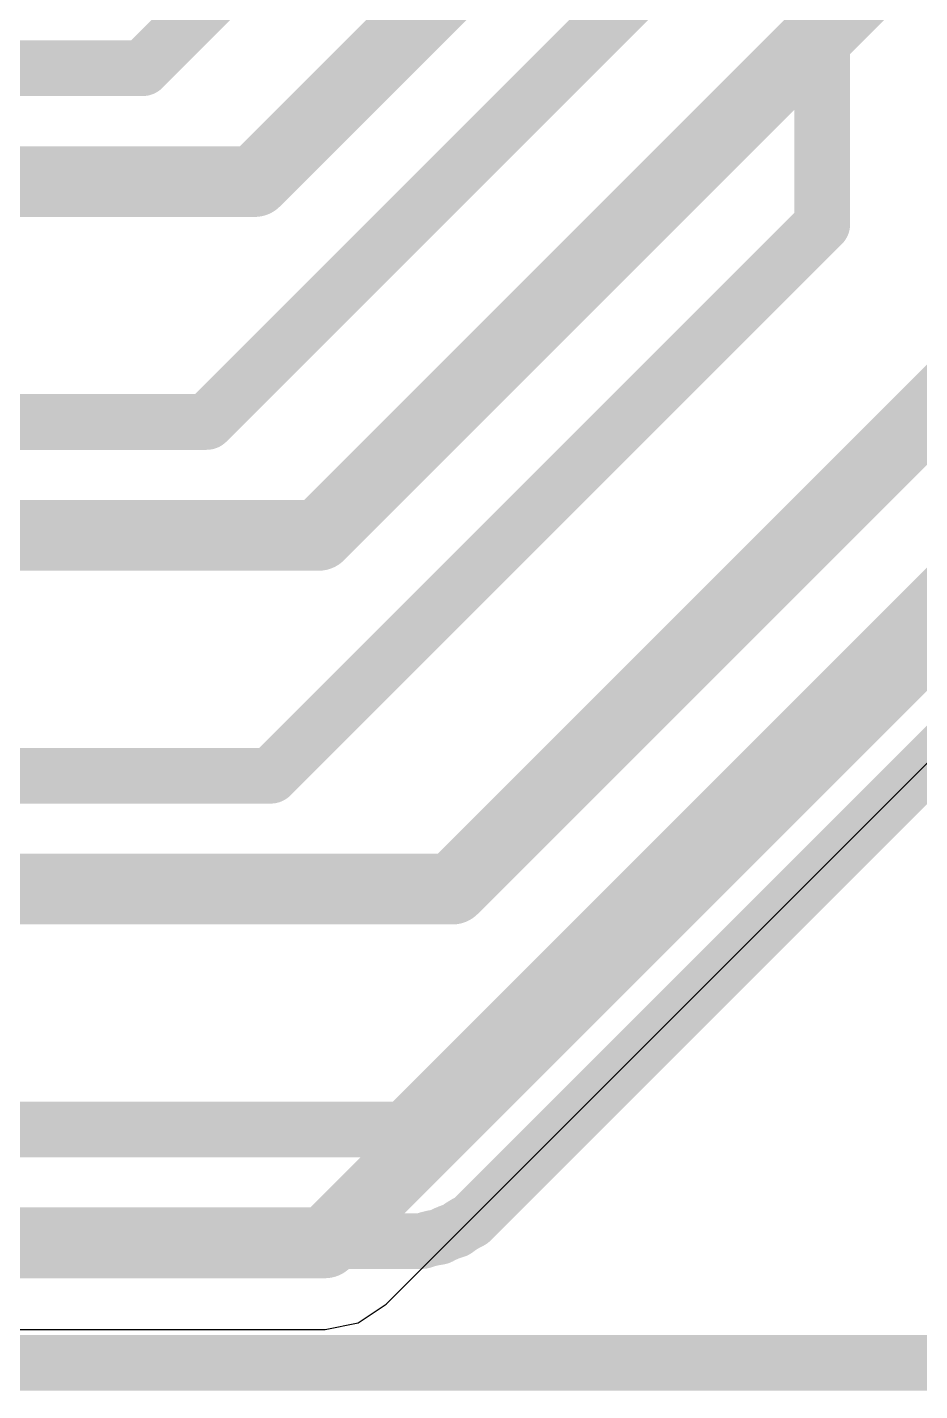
# Model space of a CAD drawing. Header units: inches. Extents: x 0 to 12.4, y -0.6 to 2.2.
# Drawn here: x 1.9612 to 2.0874, y -0.0166 to 0.1761 of the extents above; entities that cross this region are included whole.
import ezdxf

# ---------------------------------------------------------------- set-up
doc = ezdxf.new("R2010")
doc.units = ezdxf.units.IN
doc.header["$MEASUREMENT"] = 0
doc.layers.add('Dimension', color=6, linetype='Continuous')
doc.layers.add('Top Layer', color=1, linetype='Continuous')

msp = doc.modelspace()

# ---------------------------------------------------------------- linework, layer by layer
at = {"layer": 'Dimension'}
for points in [[(2.0736163, 0.1483037, 0.007874, 0.007874, 0), (2.0736163, 1.1995832, 0.007874, 0.007874, 0)], [(1.9775533, 0.1703509, 0.007874, 0.007874, 0), (2.0342462, 0.2270439, 0.007874, 0.007874, 0)], [(1.9866084, 0.1203509, 0.007874, 0.007874, 0), (2.0539313, 0.1876738, 0.007874, 0.007874, 0)], [(1.8908407, 0.1703509, 0.007874, 0.007874, 0), (1.9775533, 0.1703509, 0.007874, 0.007874, 0)], [(1.9956635, 0.0703509, 0.007874, 0.007874, 0), (2.0736163, 0.1483037, 0.007874, 0.007874, 0)], [(1.8908407, 0.1203509, 0.007874, 0.007874, 0), (1.9866084, 0.1203509, 0.007874, 0.007874, 0)], [(2.0145612, 0.0203509, 0.007874, 0.007874, 0), (2.0933013, 0.0990911, 0.007874, 0.007874, 0)], [(2.0248332, 0.008324, 0.007874, 0.007874, 0), (2.1053282, 0.0888191, 0.007874, 0.007874, 0)], [(1.8908407, 0.0703509, 0.007874, 0.007874, 0), (1.9956635, 0.0703509, 0.007874, 0.007874, 0)], [(1.8908407, 0.0203509, 0.007874, 0.007874, 0), (2.0145612, 0.0203509, 0.007874, 0.007874, 0)], [(2.0239447, 0.0074356, 0.007874, 0.007874, 0), (2.024833, 0.0083239, 0.007874, 0.007874, 0)], [(2.024833, 0.0083239, 0.007874, 0.007874, 0), (2.0248332, 0.008324, 0.007874, 0.007874, 0)], [(2.0202716, 0.0055641, 0.007874, 0.007874, 0), (2.0209791, 0.0058571, 0.007874, 0.007874, 0)], [(2.0209791, 0.0058571, 0.007874, 0.007874, 0), (2.0218088, 0.0061267, 0.007874, 0.007874, 0)], [(2.0218088, 0.0061267, 0.007874, 0.007874, 0), (2.0225146, 0.0066395, 0.007874, 0.007874, 0)], [(2.0225146, 0.0066395, 0.007874, 0.007874, 0), (2.0231676, 0.0070396, 0.007874, 0.007874, 0)], [(2.0231676, 0.0070396, 0.007874, 0.007874, 0), (2.0239447, 0.0074356, 0.007874, 0.007874, 0)], [(1.9361573, 0.0045832, 0.007874, 0.007874, 0), (2.0166744, 0.0045832, 0.007874, 0.007874, 0)], [(2.0166744, 0.0045832, 0.007874, 0.007874, 0), (2.0170585, 0.0045832, 0.007874, 0.007874, 0)], [(2.0170585, 0.0045832, 0.007874, 0.007874, 0), (2.017609, 0.0047621, 0.007874, 0.007874, 0)], [(2.017609, 0.0047621, 0.007874, 0.007874, 0), (2.0178878, 0.0048527, 0.007874, 0.007874, 0)], [(2.0178878, 0.0048527, 0.007874, 0.007874, 0), (2.0186329, 0.0050316, 0.007874, 0.007874, 0)], [(2.0186329, 0.0050316, 0.007874, 0.007874, 0), (2.0194944, 0.005168, 0.007874, 0.007874, 0)], [(2.0194944, 0.005168, 0.007874, 0.007874, 0), (2.0202716, 0.0055641, 0.007874, 0.007874, 0)], [(1.701884, -0.0126321, 0.007874, 0.007874, 0), (2.3990666, -0.0126321, 0.007874, 0.007874, 0)], [(1.701884, -0.0126321, 0.007874, 0.007874, 0), (2.3990666, -0.0126321, 0.007874, 0.007874, 0)]]:
    msp.add_lwpolyline(points, format="xyseb", dxfattribs=at)
for points in [[(1.9755848, 0.1703509, 0.003937, 0.003937, 1), (1.9795218, 0.1703509, 0.003937, 0.003937, 1)], [(1.9755848, 0.1703509, 0.003937, 0.003937, 1), (1.9795218, 0.1703509, 0.003937, 0.003937, 1)], [(2.0716478, 0.1483037, 0.003937, 0.003937, 1), (2.0755848, 0.1483037, 0.003937, 0.003937, 1)], [(2.0716478, 0.1483037, 0.003937, 0.003937, 1), (2.0755848, 0.1483037, 0.003937, 0.003937, 1)], [(1.9846399, 0.1203509, 0.003937, 0.003937, 1), (1.9885769, 0.1203509, 0.003937, 0.003937, 1)], [(1.9846399, 0.1203509, 0.003937, 0.003937, 1), (1.9885769, 0.1203509, 0.003937, 0.003937, 1)], [(1.993695, 0.0703509, 0.003937, 0.003937, 1), (1.997632, 0.0703509, 0.003937, 0.003937, 1)], [(1.993695, 0.0703509, 0.003937, 0.003937, 1), (1.997632, 0.0703509, 0.003937, 0.003937, 1)], [(2.0125927, 0.0203509, 0.003937, 0.003937, 1), (2.0165297, 0.0203509, 0.003937, 0.003937, 1)], [(2.0125927, 0.0203509, 0.003937, 0.003937, 1), (2.0165297, 0.0203509, 0.003937, 0.003937, 1)], [(2.0228645, 0.0083239, 0.003937, 0.003937, 1), (2.0268015, 0.0083239, 0.003937, 0.003937, 1)], [(2.0228645, 0.0083239, 0.003937, 0.003937, 1), (2.0268015, 0.0083239, 0.003937, 0.003937, 1)], [(2.0228647, 0.008324, 0.003937, 0.003937, 1), (2.0268017, 0.008324, 0.003937, 0.003937, 1)], [(2.0228647, 0.008324, 0.003937, 0.003937, 1), (2.0268017, 0.008324, 0.003937, 0.003937, 1)], [(2.0190106, 0.0058571, 0.003937, 0.003937, 1), (2.0229476, 0.0058571, 0.003937, 0.003937, 1)], [(2.0190106, 0.0058571, 0.003937, 0.003937, 1), (2.0229476, 0.0058571, 0.003937, 0.003937, 1)], [(2.0198403, 0.0061267, 0.003937, 0.003937, 1), (2.0237773, 0.0061267, 0.003937, 0.003937, 1)], [(2.0198403, 0.0061267, 0.003937, 0.003937, 1), (2.0237773, 0.0061267, 0.003937, 0.003937, 1)], [(2.0205461, 0.0066395, 0.003937, 0.003937, 1), (2.0244831, 0.0066395, 0.003937, 0.003937, 1)], [(2.0205461, 0.0066395, 0.003937, 0.003937, 1), (2.0244831, 0.0066395, 0.003937, 0.003937, 1)], [(2.0211991, 0.0070396, 0.003937, 0.003937, 1), (2.0251361, 0.0070396, 0.003937, 0.003937, 1)], [(2.0211991, 0.0070396, 0.003937, 0.003937, 1), (2.0251361, 0.0070396, 0.003937, 0.003937, 1)], [(2.0219762, 0.0074356, 0.003937, 0.003937, 1), (2.0259132, 0.0074356, 0.003937, 0.003937, 1)], [(2.0219762, 0.0074356, 0.003937, 0.003937, 1), (2.0259132, 0.0074356, 0.003937, 0.003937, 1)], [(2.0147059, 0.0045832, 0.003937, 0.003937, 1), (2.0186429, 0.0045832, 0.003937, 0.003937, 1)], [(2.0147059, 0.0045832, 0.003937, 0.003937, 1), (2.0186429, 0.0045832, 0.003937, 0.003937, 1)], [(2.01509, 0.0045832, 0.003937, 0.003937, 1), (2.019027, 0.0045832, 0.003937, 0.003937, 1)], [(2.01509, 0.0045832, 0.003937, 0.003937, 1), (2.019027, 0.0045832, 0.003937, 0.003937, 1)], [(2.0156405, 0.0047621, 0.003937, 0.003937, 1), (2.0195775, 0.0047621, 0.003937, 0.003937, 1)], [(2.0156405, 0.0047621, 0.003937, 0.003937, 1), (2.0195775, 0.0047621, 0.003937, 0.003937, 1)], [(2.0159193, 0.0048527, 0.003937, 0.003937, 1), (2.0198563, 0.0048527, 0.003937, 0.003937, 1)], [(2.0159193, 0.0048527, 0.003937, 0.003937, 1), (2.0198563, 0.0048527, 0.003937, 0.003937, 1)], [(2.0166644, 0.0050316, 0.003937, 0.003937, 1), (2.0206014, 0.0050316, 0.003937, 0.003937, 1)], [(2.0166644, 0.0050316, 0.003937, 0.003937, 1), (2.0206014, 0.0050316, 0.003937, 0.003937, 1)], [(2.0175259, 0.005168, 0.003937, 0.003937, 1), (2.0214629, 0.005168, 0.003937, 0.003937, 1)], [(2.0175259, 0.005168, 0.003937, 0.003937, 1), (2.0214629, 0.005168, 0.003937, 0.003937, 1)], [(2.0183031, 0.0055641, 0.003937, 0.003937, 1), (2.0222401, 0.0055641, 0.003937, 0.003937, 1)], [(2.0183031, 0.0055641, 0.003937, 0.003937, 1), (2.0222401, 0.0055641, 0.003937, 0.003937, 1)]]:
    msp.add_lwpolyline(points, format="xyseb", close=True, dxfattribs=at)
at = {"layer": 'Top Layer'}
for p, q in [((2.0119822, -0.0043208), (2.1333445, 0.1170415)), ((2.0080129, -0.0069731), (2.0119822, -0.0043208)), ((2.0033307, -0.0079044), (2.0080129, -0.0069731)), ((1.9302283, -0.0079044), (2.0033307, -0.0079044))]:
    msp.add_line(p, q, dxfattribs=at)
for points in [[(1.9934055, 0.1543307, 0.01, 0.01, 0), (2.0607284, 0.2216536, 0.01, 0.01, 0)], [(2.0024606, 0.1043307, 0.01, 0.01, 0), (2.0804134, 0.1822835, 0.01, 0.01, 0)], [(1.8976378, 0.1543307, 0.01, 0.01, 0), (1.9934055, 0.1543307, 0.01, 0.01, 0)], [(2.0213583, 0.0543307, 0.01, 0.01, 0), (2.1, 0.1329724, 0.01, 0.01, 0)], [(2.0033307, 0.0043307, 0.01, 0.01, 0), (2.124693, 0.125693, 0.01, 0.01, 0)], [(1.8976378, 0.1043307, 0.01, 0.01, 0), (2.0024606, 0.1043307, 0.01, 0.01, 0)], [(1.8401019, 0.0543307, 0.01, 0.01, 0), (2.0213583, 0.0543307, 0.01, 0.01, 0)], [(1.8976378, 0.0043307, 0.01, 0.01, 0), (2.0033307, 0.0043307, 0.01, 0.01, 0)]]:
    msp.add_lwpolyline(points, format="xyseb", dxfattribs=at)
for points in [[(1.9909055, 0.1543307, 0.005, 0.005, 1), (1.9959055, 0.1543307, 0.005, 0.005, 1)], [(1.9909055, 0.1543307, 0.005, 0.005, 1), (1.9959055, 0.1543307, 0.005, 0.005, 1)], [(1.9999606, 0.1043307, 0.005, 0.005, 1), (2.0049606, 0.1043307, 0.005, 0.005, 1)], [(1.9999606, 0.1043307, 0.005, 0.005, 1), (2.0049606, 0.1043307, 0.005, 0.005, 1)], [(2.0188583, 0.0543307, 0.005, 0.005, 1), (2.0238583, 0.0543307, 0.005, 0.005, 1)], [(2.0188583, 0.0543307, 0.005, 0.005, 1), (2.0238583, 0.0543307, 0.005, 0.005, 1)], [(2.0008307, 0.0043307, 0.005, 0.005, 1), (2.0058307, 0.0043307, 0.005, 0.005, 1)], [(2.0008307, 0.0043307, 0.005, 0.005, 1), (2.0058307, 0.0043307, 0.005, 0.005, 1)]]:
    msp.add_lwpolyline(points, format="xyseb", close=True, dxfattribs=at)

doc.saveas('drawing.dxf')
